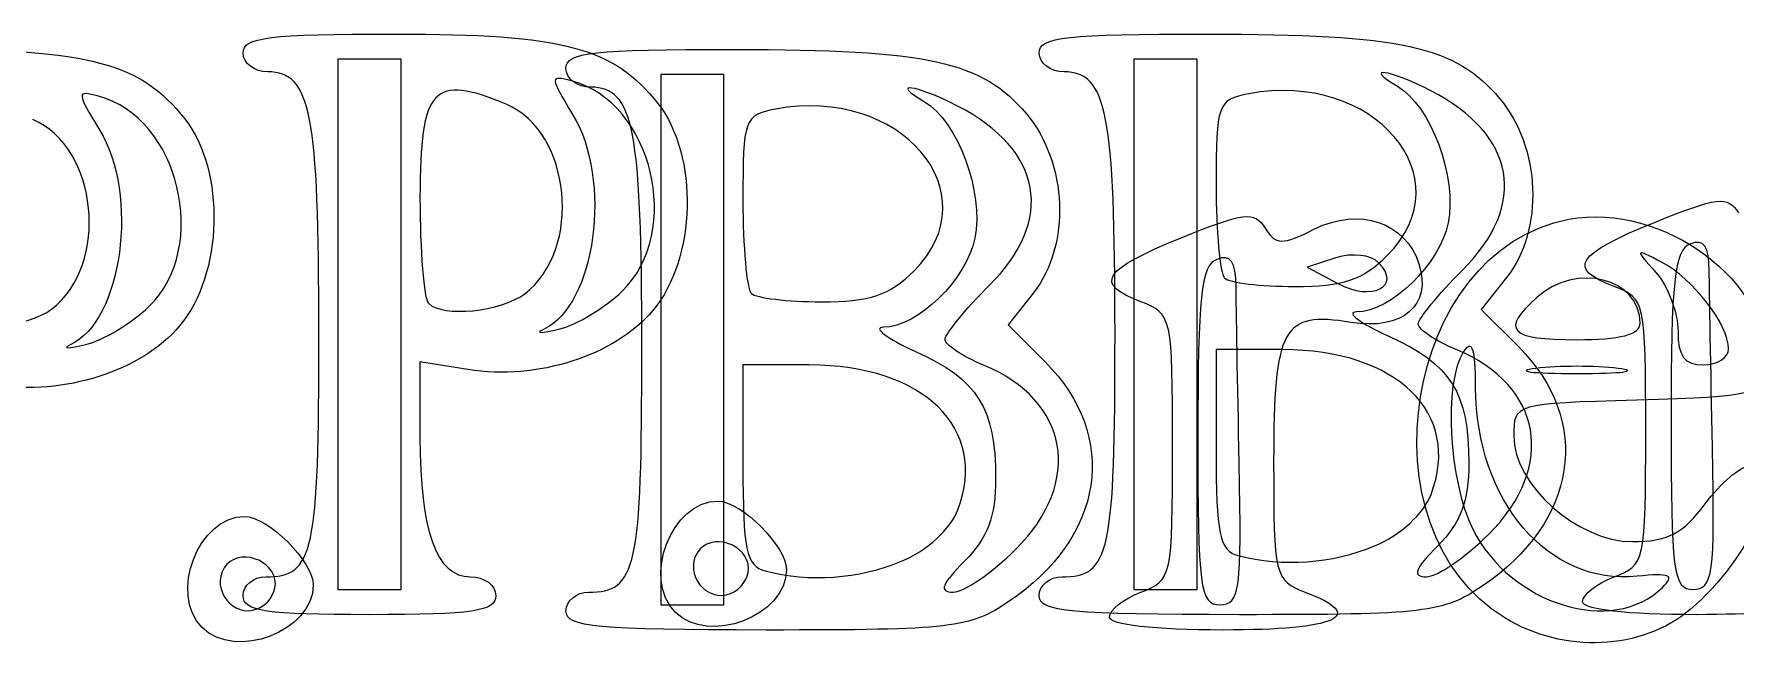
# Model space of a CAD drawing. Extents: x 2.03 to 5.39, y 7.1 to 8.91.
# Drawn here: x 3.7839 to 4.2328, y 8.7369 to 8.9025 of the extents above; entities that cross this region are included whole.
import ezdxf

# ---------------------------------------------------------------- set-up
doc = ezdxf.new("R2010")
doc.units = 0
doc.layers.add('Layer_1', color=7, linetype='CONTINUOUS')

msp = doc.modelspace()

# ---------------------------------------------------------------- linework, layer by layer
at = {"layer": 'Layer_1', "color": 7}
for p, q in [((3.872336, 8.895797), (3.864003, 8.895797)), ((3.864003, 8.895797), (3.864003, 8.825797)), ((3.88067, 8.895797), (3.872336, 8.895797)), ((3.88067, 8.825797), (3.88067, 8.895797)), ((4.082336, 8.895798), (4.074003, 8.895797)), ((4.074003, 8.895797), (4.074003, 8.825797)), ((4.09067, 8.895798), (4.082336, 8.895798)), ((4.09067, 8.825798), (4.09067, 8.895798)), ((3.957516, 8.891749), (3.949183, 8.891749)), ((3.949183, 8.891749), (3.949183, 8.821749)), ((3.96585, 8.891749), (3.957516, 8.891749)), ((3.96585, 8.821749), (3.96585, 8.891749)), ((4.016001, 8.839931), (4.016001, 8.839931)), ((4.127276, 8.843339), (4.119697, 8.840934)), ((4.119697, 8.840934), (4.127773, 8.836571)), ((4.138519, 8.84208), (4.138519, 8.84208)), ((4.140821, 8.843979), (4.140821, 8.843979)), ((4.172314, 8.838193), (4.165625, 8.829689)), ((3.913295, 8.833863), (3.913295, 8.833863)), ((3.939003, 8.834549), (3.939003, 8.834549)), ((4.047494, 8.834144), (4.040805, 8.82564)), ((3.788475, 8.829814), (3.788475, 8.829814)), ((3.814183, 8.830504), (3.814183, 8.830501)), ((4.165625, 8.829689), (4.175402, 8.819911)), ((4.207516, 8.826083), (4.207516, 8.826083)), ((3.864003, 8.825797), (3.864003, 8.755797)), ((3.88067, 8.755797), (3.88067, 8.825797)), ((3.88067, 8.825797), (3.88067, 8.825797)), ((3.949183, 8.821749), (3.949183, 8.751749)), ((3.96585, 8.751749), (3.96585, 8.821749)), ((3.96585, 8.821749), (3.96585, 8.821749)), ((4.040805, 8.82564), (4.050582, 8.815863)), ((4.074003, 8.825797), (4.074003, 8.755797)), ((4.09067, 8.755798), (4.09067, 8.825798)), ((4.09067, 8.825798), (4.09067, 8.825798)), ((4.11317, 8.819118), (4.09567, 8.819131)), ((4.09567, 8.819131), (4.09567, 8.792708)), ((4.23085, 8.819341), (4.23085, 8.819341)), ((3.89831, 8.813855), (3.88567, 8.815876)), ((3.88567, 8.815876), (3.88567, 8.796054)), ((3.98835, 8.81507), (3.97085, 8.815081)), ((3.97085, 8.815081), (3.97085, 8.788659)), ((4.201683, 8.814161), (4.201683, 8.814161)), ((4.226583, 8.793294), (4.226583, 8.793294)), ((4.101764, 8.789246), (4.101764, 8.789246)), ((4.16767, 8.770464), (4.16767, 8.770464)), ((4.012645, 8.763253), (4.012645, 8.763254)), ((4.04285, 8.766416), (4.04285, 8.766416)), ((4.137465, 8.767303), (4.137465, 8.767303)), ((3.972336, 8.761259), (3.972336, 8.761259)), ((3.847516, 8.757211), (3.847516, 8.757211)), ((3.864003, 8.755797), (3.872336, 8.755797)), ((3.872336, 8.755797), (3.88067, 8.755797)), ((4.074003, 8.755797), (4.082336, 8.755798)), ((4.082336, 8.755798), (4.09067, 8.755798)), ((4.213401, 8.756305), (4.213401, 8.756305)), ((3.839003, 8.754131), (3.839003, 8.754131)), ((3.924183, 8.750082), (3.924183, 8.750082)), ((3.949183, 8.751749), (3.957516, 8.751749)), ((3.953003, 8.749797), (3.953003, 8.749797)), ((3.957516, 8.751749), (3.96585, 8.751749)), ((4.049003, 8.754131), (4.049003, 8.754131)), ((4.192336, 8.752547), (4.192336, 8.752547)), ((3.828183, 8.745749), (3.828183, 8.745749)), ((4.067516, 8.748499), (4.067516, 8.748498)), ((4.171845, 8.748281), (4.171845, 8.748281))]:
    msp.add_line(p, q, dxfattribs=at)
for points in [[(3.839003, 8.897464), (3.839003, 8.901632), (3.845682, 8.902464), (3.87911, 8.902464)], [(3.87911, 8.902464), (3.92353, 8.902464), (3.936741, 8.898962), (3.948443, 8.884085)], [(4.049003, 8.897464), (4.049003, 8.901658), (4.056124, 8.902461), (4.09317, 8.902446)], [(4.09317, 8.902446), (4.144698, 8.902426), (4.158773, 8.899328), (4.170455, 8.885444)], [(3.75429, 8.898416), (3.79871, 8.898416), (3.811921, 8.894914), (3.823623, 8.880037)], [(3.924183, 8.893416), (3.924183, 8.897609), (3.931304, 8.898413), (3.96835, 8.898397)], [(3.96835, 8.898397), (4.019878, 8.898375), (4.033953, 8.895279), (4.045635, 8.881396)], [(3.845552, 8.892464), (3.84195, 8.892464), (3.839003, 8.894714), (3.839003, 8.897464)], [(3.930732, 8.888416), (3.92713, 8.888416), (3.924183, 8.890666), (3.924183, 8.893416)], [(4.055552, 8.892464), (4.05195, 8.892464), (4.049003, 8.894714), (4.049003, 8.897464)], [(4.152299, 8.887483), (4.141352, 8.893144), (4.134115, 8.894134), (4.143482, 8.888689)], [(3.859003, 8.82335), (3.859003, 8.881721), (3.856912, 8.892464), (3.845552, 8.892464)], [(3.908377, 8.883921), (3.889093, 8.892029), (3.88567, 8.888316), (3.88567, 8.859298)], [(3.925667, 8.890097), (3.919848, 8.891619), (3.919861, 8.891216), (3.925941, 8.881245)], [(3.939003, 8.834549), (3.955185, 8.850213), (3.946945, 8.884533), (3.925667, 8.890097)], [(4.02748, 8.883435), (4.016532, 8.889096), (4.009295, 8.890086), (4.018662, 8.884641)], [(4.069003, 8.82335), (4.069003, 8.881721), (4.066912, 8.892464), (4.055552, 8.892464)], [(4.140821, 8.843979), (4.161417, 8.864575), (4.137124, 8.892945), (4.10427, 8.886664)], [(3.800848, 8.886049), (3.795028, 8.887571), (3.795041, 8.887168), (3.801121, 8.877196)], [(3.814183, 8.830501), (3.830365, 8.846165), (3.822126, 8.880485), (3.800848, 8.886049)], [(3.944183, 8.819301), (3.944183, 8.877672), (3.942092, 8.888416), (3.930732, 8.888416)], [(4.016001, 8.839931), (4.036597, 8.860527), (4.012305, 8.888896), (3.97945, 8.882616)], [(4.018662, 8.884641), (4.02751, 8.879498), (4.034472, 8.860695), (4.032037, 8.848521)], [(4.10427, 8.886664), (4.096042, 8.885091), (4.09567, 8.884051), (4.09567, 8.862631)], [(4.143482, 8.888689), (4.152329, 8.883546), (4.159292, 8.864744), (4.156857, 8.85257)], [(4.16067, 8.840131), (4.178053, 8.857514), (4.174813, 8.875841), (4.152299, 8.887483)], [(4.170455, 8.885444), (4.18133, 8.872521), (4.182186, 8.850743), (4.172314, 8.838193)], [(3.823623, 8.880037), (3.834428, 8.866301), (3.833754, 8.839046), (3.822273, 8.825401)], [(3.913295, 8.833863), (3.928663, 8.84552), (3.925602, 8.876678), (3.908377, 8.883921)], [(3.925941, 8.881245), (3.936476, 8.863967), (3.93197, 8.83074), (3.918239, 8.824463)], [(3.948443, 8.884085), (3.959248, 8.870349), (3.958574, 8.843094), (3.947093, 8.82945)], [(3.97945, 8.882616), (3.971222, 8.881043), (3.97085, 8.880003), (3.97085, 8.858583)], [(4.03585, 8.836082), (4.053233, 8.853466), (4.049994, 8.871792), (4.02748, 8.883435)], [(4.045635, 8.881396), (4.05651, 8.868472), (4.057366, 8.846695), (4.047494, 8.834144)], [(3.788475, 8.829814), (3.803843, 8.841471), (3.800782, 8.872629), (3.783557, 8.879872)], [(3.801121, 8.877196), (3.811656, 8.859919), (3.80715, 8.826692), (3.79342, 8.820415)], [(4.09567, 8.862631), (4.09567, 8.850317), (4.09667, 8.839242), (4.097892, 8.83802)], [(3.88567, 8.859298), (3.88567, 8.84515), (3.88667, 8.832575), (3.887892, 8.831353)], [(3.97085, 8.858583), (3.97085, 8.846269), (3.97185, 8.835193), (3.973072, 8.833971)], [(4.18873, 8.853551), (4.213606, 8.858218), (4.24266, 8.836555), (4.240168, 8.815197)], [(4.211268, 8.852707), (4.227977, 8.859489), (4.230579, 8.859789), (4.233433, 8.855265)], [(4.086448, 8.848658), (4.103157, 8.85544), (4.105759, 8.85574), (4.108613, 8.851216)], [(4.121653, 8.850983), (4.133405, 8.856846), (4.145695, 8.852741), (4.149169, 8.841793)], [(4.171845, 8.748281), (4.133422, 8.771709), (4.14524, 8.845392), (4.18873, 8.853551)], [(4.032037, 8.848521), (4.029866, 8.837665), (4.017001, 8.825133), (4.0079, 8.825009)], [(4.07585, 8.831749), (4.063304, 8.836519), (4.065612, 8.840202), (4.086448, 8.848658)], [(4.108613, 8.851216), (4.111481, 8.84667), (4.112955, 8.846643), (4.121653, 8.850983)], [(4.156857, 8.85257), (4.154686, 8.841713), (4.141821, 8.829181), (4.13272, 8.829058)], [(4.20067, 8.835797), (4.188123, 8.840568), (4.190432, 8.84425), (4.211268, 8.852707)], [(4.10093, 8.835811), (4.100875, 8.842479), (4.099529, 8.844366), (4.09585, 8.842954)], [(4.138519, 8.84208), (4.136415, 8.844183), (4.131625, 8.84472), (4.127276, 8.843339)], [(4.213179, 8.842209), (4.206078, 8.845933), (4.206031, 8.845848), (4.211683, 8.839472)], [(4.22067, 8.847003), (4.21657, 8.84543), (4.21567, 8.837049), (4.21567, 8.800441)], [(4.22575, 8.83986), (4.225695, 8.846528), (4.224349, 8.848415), (4.22067, 8.847003)], [(3.991557, 8.831749), (4.004379, 8.831749), (4.00955, 8.83348), (4.016001, 8.839931)], [(4.09585, 8.842954), (4.09175, 8.841381), (4.09085, 8.833), (4.09085, 8.796392)], [(4.116377, 8.835797), (4.129199, 8.835797), (4.13437, 8.837528), (4.140821, 8.843979)], [(4.127773, 8.836571), (4.136783, 8.831704), (4.144789, 8.835809), (4.138519, 8.84208)], [(4.149169, 8.841793), (4.152664, 8.830782), (4.144905, 8.824093), (4.131215, 8.826315)], [(4.149003, 8.825869), (4.149003, 8.827296), (4.154253, 8.833714), (4.16067, 8.840131)], [(4.207516, 8.826083), (4.207516, 8.838057), (4.190644, 8.84228), (4.180279, 8.832899)], [(4.23085, 8.819341), (4.23085, 8.825724), (4.221474, 8.837858), (4.213179, 8.842209)], [(4.226583, 8.793294), (4.226169, 8.813921), (4.225795, 8.834875), (4.22575, 8.83986)], [(4.024183, 8.82182), (4.024183, 8.823248), (4.029433, 8.829666), (4.03585, 8.836082)], [(4.097892, 8.83802), (4.099114, 8.836797), (4.107432, 8.835797), (4.116377, 8.835797)], [(4.101764, 8.789246), (4.101349, 8.809873), (4.100975, 8.830827), (4.10093, 8.835811)], [(4.209003, 8.797464), (4.209003, 8.831906), (4.208832, 8.832694), (4.20067, 8.835797)], [(4.211683, 8.839472), (4.214891, 8.835852), (4.217516, 8.828884), (4.217516, 8.823987)], [(3.887892, 8.831353), (3.891661, 8.827584), (3.907017, 8.829101), (3.913295, 8.833863)], [(3.922336, 8.824504), (3.926919, 8.825592), (3.934419, 8.830112), (3.939003, 8.834549)], [(3.973072, 8.833971), (3.974294, 8.832749), (3.982612, 8.831749), (3.991557, 8.831749)], [(4.084183, 8.793416), (4.084183, 8.827858), (4.084012, 8.828646), (4.07585, 8.831749)], [(4.180279, 8.832899), (4.170653, 8.824188), (4.172965, 8.821749), (4.19085, 8.821749)], [(3.763072, 8.827305), (3.766841, 8.823535), (3.782197, 8.825052), (3.788475, 8.829814)], [(3.797516, 8.820459), (3.802099, 8.821547), (3.809599, 8.826067), (3.814183, 8.830504)], [(3.947093, 8.82945), (3.937021, 8.81748), (3.916556, 8.810937), (3.89831, 8.813855)], [(4.131215, 8.826315), (4.113164, 8.829244), (4.11085, 8.825072), (4.11085, 8.789592)], [(4.13272, 8.829058), (4.129759, 8.829018), (4.13359, 8.826145), (4.141234, 8.822674)], [(4.19085, 8.821749), (4.202303, 8.821749), (4.207516, 8.823105), (4.207516, 8.826083)], [(3.822273, 8.825401), (3.812201, 8.813431), (3.791736, 8.806889), (3.77349, 8.809807)], [(3.845003, 8.759131), (3.857673, 8.759131), (3.859003, 8.765233), (3.859003, 8.82335)], [(3.918239, 8.824463), (3.915909, 8.823397), (3.917753, 8.823416), (3.922336, 8.824504)], [(4.0079, 8.825009), (4.004939, 8.824965), (4.00877, 8.822096), (4.016414, 8.818626)], [(4.034316, 8.815027), (4.028743, 8.817336), (4.024183, 8.820392), (4.024183, 8.82182)], [(4.055003, 8.759131), (4.067673, 8.759131), (4.069003, 8.765233), (4.069003, 8.82335)], [(4.141234, 8.822674), (4.157643, 8.815224), (4.162336, 8.807779), (4.162336, 8.789198)], [(4.159136, 8.819076), (4.153563, 8.821384), (4.149003, 8.824441), (4.149003, 8.825869)], [(4.164132, 8.809142), (4.164099, 8.819586), (4.163214, 8.822074), (4.16085, 8.818416)], [(4.217516, 8.823987), (4.217516, 8.817305), (4.21918, 8.815083), (4.224183, 8.815083)], [(3.79342, 8.820415), (3.791089, 8.819349), (3.792933, 8.819368), (3.797516, 8.820459)], [(3.930183, 8.755082), (3.942853, 8.755082), (3.944183, 8.761184), (3.944183, 8.819301)], [(4.016414, 8.818626), (4.032823, 8.811175), (4.037516, 8.803731), (4.037516, 8.78515)], [(4.152363, 8.780868), (4.160533, 8.802356), (4.143379, 8.819097), (4.11317, 8.819118)], [(4.16085, 8.818416), (4.155647, 8.810366), (4.157042, 8.784386), (4.163355, 8.771749)], [(4.16767, 8.770464), (4.185495, 8.78829), (4.181734, 8.809715), (4.159136, 8.819076)], [(4.175402, 8.819911), (4.195048, 8.800266), (4.191016, 8.773615), (4.16583, 8.756642)], [(4.224183, 8.815083), (4.22785, 8.815083), (4.23085, 8.816999), (4.23085, 8.819341)], [(4.027543, 8.776819), (4.035713, 8.798307), (4.018559, 8.815048), (3.98835, 8.81507)], [(4.04285, 8.766416), (4.060675, 8.784241), (4.056914, 8.805667), (4.034316, 8.815027)], [(4.050582, 8.815863), (4.070228, 8.796217), (4.066196, 8.769566), (4.04101, 8.752594)], [(4.180016, 8.814161), (4.174058, 8.813422), (4.178933, 8.812816), (4.19085, 8.812816)], [(4.201683, 8.814161), (4.195725, 8.814901), (4.185975, 8.814901), (4.180016, 8.814161)], [(4.19085, 8.812816), (4.202766, 8.812816), (4.207641, 8.813422), (4.201683, 8.814161)], [(4.240168, 8.815197), (4.239197, 8.806876), (4.238696, 8.806735), (4.206683, 8.805795)], [(4.206734, 8.759278), (4.18334, 8.756818), (4.164239, 8.779175), (4.164132, 8.809142)], [(4.206683, 8.805795), (4.17435, 8.804846), (4.174183, 8.804798), (4.174183, 8.796372)], [(4.21567, 8.800441), (4.21567, 8.760147), (4.216237, 8.755797), (4.221503, 8.755794)], [(3.88567, 8.796054), (3.88567, 8.771186), (3.889996, 8.759131), (3.89892, 8.759131)], [(4.09085, 8.796392), (4.09085, 8.756098), (4.091417, 8.751749), (4.096683, 8.751746)], [(4.174183, 8.796372), (4.174183, 8.783449), (4.19102, 8.768416), (4.205494, 8.768416)], [(4.20067, 8.759131), (4.208832, 8.762234), (4.209003, 8.763022), (4.209003, 8.797464)], [(4.07585, 8.755082), (4.084012, 8.758186), (4.084183, 8.758973), (4.084183, 8.793416)], [(4.09567, 8.792708), (4.09567, 8.770347), (4.096566, 8.766052), (4.101503, 8.764762)], [(4.221503, 8.755794), (4.226758, 8.755792), (4.227262, 8.759512), (4.226583, 8.793294)], [(3.97085, 8.788659), (3.97085, 8.766298), (3.971746, 8.762002), (3.976683, 8.760712)], [(4.096683, 8.751746), (4.101938, 8.751743), (4.102442, 8.755463), (4.101764, 8.789246)], [(4.11085, 8.789592), (4.11085, 8.759229), (4.11111, 8.758152), (4.119183, 8.755083)], [(4.162336, 8.789198), (4.162336, 8.779093), (4.160188, 8.773346), (4.154155, 8.767313)], [(4.236477, 8.788416), (4.247109, 8.788416), (4.237061, 8.764235), (4.220714, 8.75048)], [(4.22471, 8.778416), (4.228776, 8.783916), (4.234071, 8.788416), (4.236477, 8.788416)], [(4.037516, 8.78515), (4.037516, 8.775044), (4.035368, 8.769297), (4.029335, 8.763264)], [(3.953003, 8.749797), (3.944156, 8.758645), (3.952004, 8.779131), (3.964241, 8.779131)], [(3.964241, 8.779131), (3.970397, 8.779131), (3.982336, 8.767192), (3.982336, 8.761036)], [(4.012645, 8.763254), (4.019468, 8.766105), (4.025588, 8.771678), (4.027543, 8.776819)], [(4.137465, 8.767303), (4.144288, 8.770154), (4.150408, 8.775726), (4.152363, 8.780868)], [(4.205494, 8.768416), (4.214765, 8.768416), (4.218912, 8.770574), (4.22471, 8.778416)], [(3.828183, 8.745749), (3.819336, 8.754597), (3.827184, 8.775083), (3.839421, 8.775083)], [(3.839421, 8.775083), (3.845578, 8.775083), (3.857516, 8.763144), (3.857516, 8.756987)], [(3.972336, 8.761259), (3.972336, 8.767867), (3.962268, 8.771081), (3.958857, 8.765562)], [(4.151154, 8.759131), (4.154004, 8.759131), (4.161436, 8.764231), (4.16767, 8.770464)], [(4.163355, 8.771749), (4.173349, 8.751743), (4.20023, 8.743448), (4.213401, 8.756305)], [(3.847516, 8.757211), (3.847516, 8.763819), (3.837448, 8.767033), (3.834037, 8.761514)], [(3.958857, 8.765562), (3.955269, 8.759756), (3.961276, 8.752267), (3.96758, 8.754686)], [(3.976683, 8.760712), (3.988488, 8.757627), (4.001356, 8.758536), (4.012645, 8.763253)], [(4.029335, 8.763264), (4.023221, 8.75715), (4.022463, 8.755082), (4.026335, 8.755082)], [(4.026335, 8.755082), (4.029185, 8.755082), (4.036616, 8.760182), (4.04285, 8.766416)], [(4.101503, 8.764762), (4.113308, 8.761677), (4.126176, 8.762586), (4.137465, 8.767303)], [(4.154155, 8.767313), (4.148041, 8.761199), (4.147282, 8.759131), (4.151154, 8.759131)], [(3.834037, 8.761514), (3.83045, 8.755708), (3.836456, 8.748218), (3.84276, 8.750637)], [(3.839003, 8.754131), (3.839003, 8.756881), (3.841703, 8.759131), (3.845003, 8.759131)], [(3.89892, 8.759131), (3.902697, 8.759131), (3.90567, 8.756929), (3.90567, 8.754131)], [(3.982336, 8.761036), (3.982336, 8.748799), (3.96185, 8.74095), (3.953003, 8.749797)], [(3.96758, 8.754686), (3.970196, 8.755689), (3.972336, 8.758647), (3.972336, 8.761259)], [(4.049003, 8.754131), (4.049003, 8.756881), (4.051703, 8.759131), (4.055003, 8.759131)], [(4.192336, 8.752547), (4.192336, 8.754425), (4.196086, 8.757388), (4.20067, 8.759131)], [(4.213401, 8.756305), (4.216765, 8.759589), (4.215415, 8.760191), (4.206734, 8.759278)], [(4.244003, 8.759131), (4.260582, 8.752828), (4.252572, 8.749131), (4.222336, 8.749131)], [(3.857516, 8.756987), (3.857516, 8.74475), (3.83703, 8.736902), (3.828183, 8.745749)], [(3.84276, 8.750637), (3.845376, 8.751641), (3.847516, 8.754599), (3.847516, 8.757211)], [(3.924183, 8.750082), (3.924183, 8.752832), (3.926883, 8.755082), (3.930183, 8.755082)], [(4.067516, 8.748498), (4.067516, 8.750377), (4.071266, 8.75334), (4.07585, 8.755082)], [(4.119183, 8.755083), (4.135762, 8.74878), (4.127752, 8.745083), (4.097516, 8.745083)], [(4.16583, 8.756642), (4.15543, 8.749634), (4.151145, 8.749131), (4.101843, 8.749131)], [(3.872336, 8.749131), (3.844929, 8.749131), (3.839003, 8.75002), (3.839003, 8.754131)], [(3.90567, 8.754131), (3.90567, 8.75002), (3.899744, 8.749131), (3.872336, 8.749131)], [(3.977023, 8.745082), (3.932276, 8.745082), (3.924183, 8.745848), (3.924183, 8.750082)], [(4.04101, 8.752594), (4.03061, 8.745585), (4.026325, 8.745082), (3.977023, 8.745082)], [(4.101843, 8.749131), (4.057096, 8.749131), (4.049003, 8.749897), (4.049003, 8.754131)], [(4.220714, 8.75048), (4.207867, 8.73967), (4.187472, 8.738752), (4.171845, 8.748281)], [(4.222336, 8.749131), (4.204075, 8.749131), (4.192336, 8.750468), (4.192336, 8.752547)], [(4.097516, 8.745083), (4.079256, 8.745083), (4.067516, 8.746419), (4.067516, 8.748499)]]:
    msp.add_open_spline(points, degree=3, dxfattribs=at)

doc.saveas('drawing.dxf')
